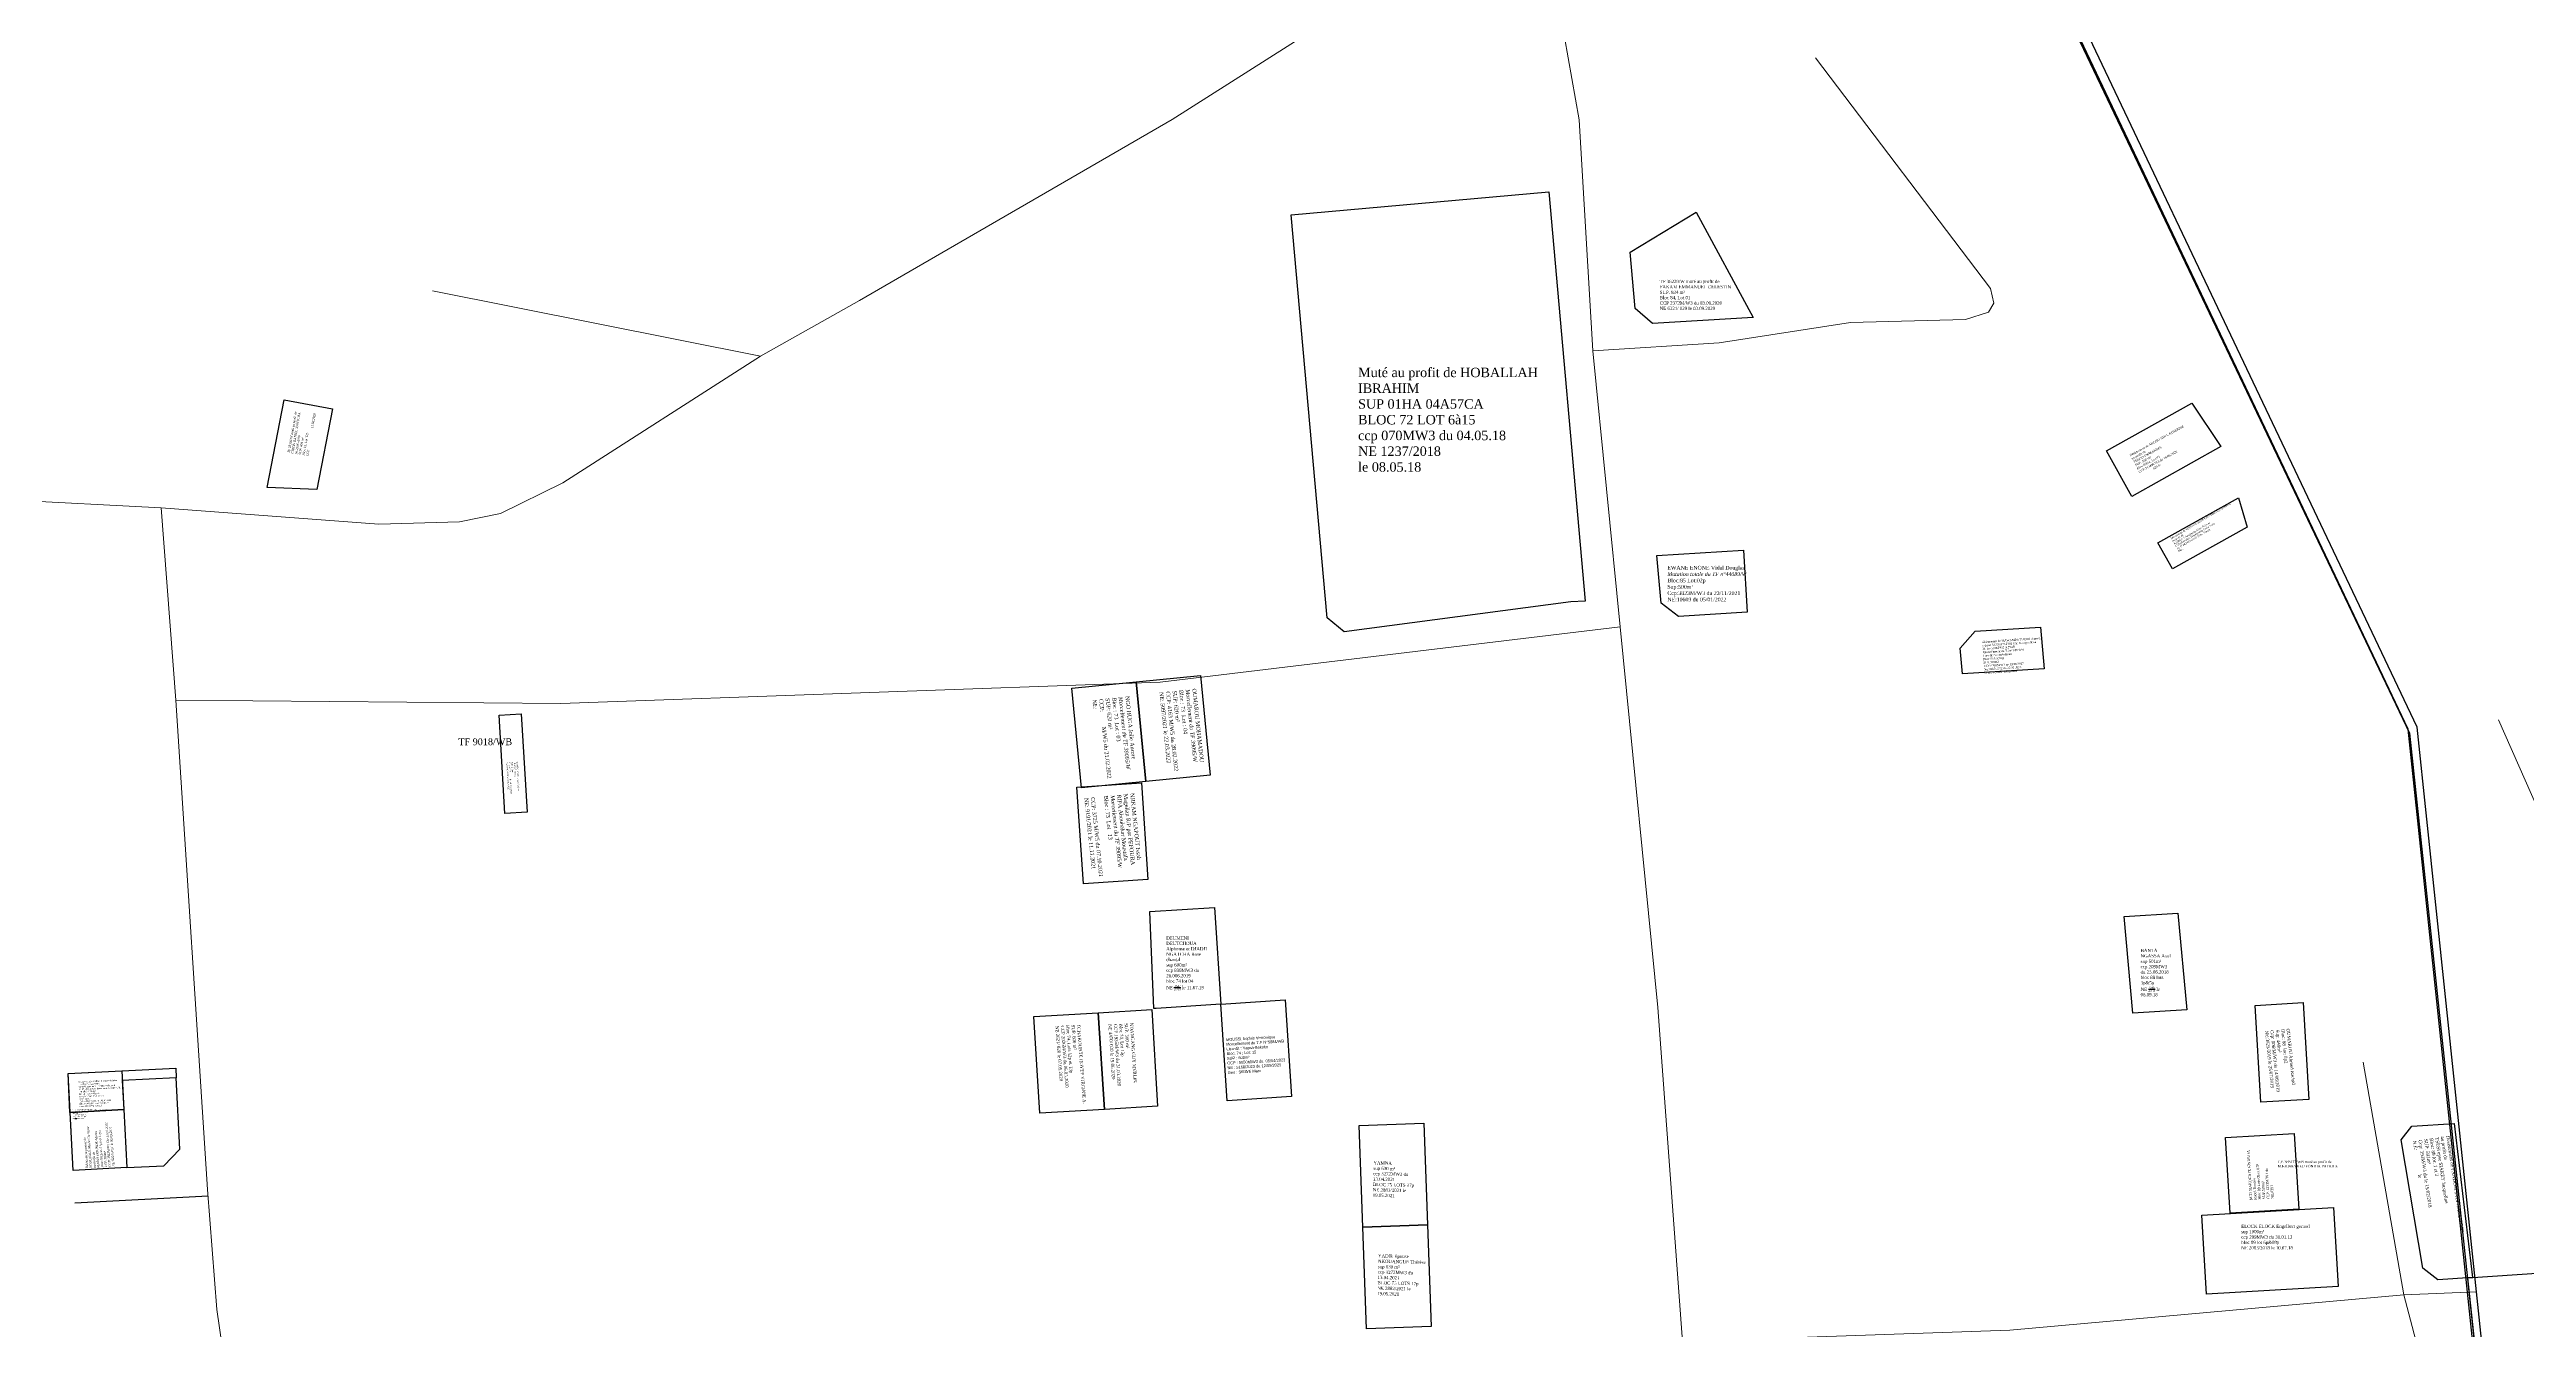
# Model space of a CAD drawing. Header units: millimetres. Extents: x 587399 to 927168, y 438565 to 1444955.
# Drawn here: x 591019 to 591786, y 441293 to 441689 of the extents above; entities that cross this region are included whole.
import ezdxf

# ---------------------------------------------------------------- set-up
doc = ezdxf.new("R2010")
doc.units = ezdxf.units.MM
doc.header["$LTSCALE"] = 2
for name, color, linetype in [('end maj 26 02 2021', 7, 'Continuous'), ('MAJ AOUT 2021', 7, 'Continuous'), ('MAJ AVRIL 2021', 7, 'Continuous'), ('MAJ DEC 2021', 234, 'Continuous'), ('MAJ NOV 2021', 7, 'Continuous'), ('Parcelle MAJ', 6, 'Continuous')]:
    doc.layers.add(name, color=color, linetype=linetype)
doc.layers.add('MAJ APRES LE 13.01.2023', color=222, linetype='Continuous', lineweight=30)
doc.layers.add('Roads_others', color=24, linetype='Continuous', lineweight=9)
doc.styles.get("Standard").update_dxf_attribs({"font": 'arial.ttf'})
doc.styles.add('Times 1.0', font='times.ttf', dxfattribs={"width": 0.99, "height": 1})

msp = doc.modelspace()

# ---------------------------------------------------------------- linework, layer by layer
msp.add_line((591027.109, 441332.301), (591068.408, 441334.462))
at = {"flags": 128}
for points in [[(591949.366, 439917.828), (591726.546, 440054.648), (591502.226, 440531.868), (591651.726, 440919.938), (591785.076, 441139.118), (591749.366, 441478.898), (591540.576, 441918.288), (591882.016, 441760.218)], [(591949.366, 439917.828), (591726.546, 440054.648), (591502.226, 440531.868), (591651.726, 440919.938), (591785.076, 441139.118), (591749.366, 441478.898), (591540.576, 441918.288), (591882.016, 441760.218)], [(591949.366, 439917.828), (591726.546, 440054.648), (591502.226, 440531.868), (591651.726, 440919.938), (591785.076, 441139.118), (591749.366, 441478.898), (591540.576, 441918.288), (591882.016, 441760.218)], [(591952.09, 439918.413), (591729.27, 440055.233), (591504.95, 440532.453), (591654.45, 440920.523), (591787.8, 441139.703), (591752.09, 441479.483), (591543.3, 441918.873), (591884.74, 441760.803)], [(591952.09, 439918.413), (591729.27, 440055.233), (591504.95, 440532.453), (591654.45, 440920.523), (591787.8, 441139.703), (591752.09, 441479.483), (591543.3, 441918.873), (591884.74, 441760.803)], [(591952.09, 439918.413), (591729.27, 440055.233), (591504.95, 440532.453), (591654.45, 440920.523), (591787.8, 441139.703), (591752.09, 441479.483), (591543.3, 441918.873), (591884.74, 441760.803)], [(591043.233, 441343.158), (591054.658, 441343.756), (591059.629, 441348.842), (591058.52, 441370.95)]]:
    msp.add_lwpolyline(points, dxfattribs=at)
at = {"color": 5, "flags": 128}
msp.add_lwpolyline([(591635.532, 441510.438), (591636.677, 441497.509), (591611.416, 441496.006), (591610.708, 441503.952), (591615.258, 441509.231)], close=True, dxfattribs=at)
at = {"lineweight": -3, "flags": 128}
for points in [[(591375.585, 441495.435), (591378.555, 441464.575), (591358.655, 441462.655), (591355.675, 441493.515)], [(591375.585, 441495.435), (591378.555, 441464.575), (591358.655, 441462.655), (591355.675, 441493.515)], [(591355.68, 441493.52), (591358.66, 441462.66), (591338.75, 441460.74), (591335.77, 441491.6)], [(591355.68, 441493.52), (591358.66, 441462.66), (591338.75, 441460.74), (591335.77, 441491.6)]]:
    msp.add_lwpolyline(points, close=True, dxfattribs=at)
at = {"color": 6, "lineweight": 30, "flags": 128}
msp.add_lwpolyline([(591058.37, 441373.94), (591058.52, 441370.95), (591041.85, 441370.09), (591042.31, 441361.12), (591025.63, 441360.26), (591025.06, 441372.24)], close=True, dxfattribs=at)
at = {"layer": 'end maj 26 02 2021', "color": 3, "flags": 128}
msp.add_lwpolyline([(591483.304, 441645.154), (591494.577, 441518.503), (591490.117, 441518.243), (591419.962, 441508.992), (591414.722, 441513.372), (591403.619, 441638.062)], close=True, dxfattribs=at)
msp.add_lwpolyline([(591483.304, 441645.154), (591494.577, 441518.503), (591490.117, 441518.243), (591419.962, 441508.992), (591414.722, 441513.372), (591403.619, 441638.062)], close=True, dxfattribs=at)
at = {"layer": 'end maj 26 02 2021', "color": 3, "lineweight": -3, "flags": 128}
for points in [[(591528.92, 441638.84), (591546.59, 441606.33), (591515.47, 441604.44), (591510.05, 441609.1), (591508.51, 441626.48)], [(591528.92, 441638.84), (591546.59, 441606.33), (591515.47, 441604.44), (591510.05, 441609.1), (591508.51, 441626.48)], [(591091.924, 441580.847), (591106.854, 441577.967), (591102.033, 441553.052), (591086.664, 441553.627)], [(591091.924, 441580.847), (591106.854, 441577.967), (591102.033, 441553.052), (591086.664, 441553.627)]]:
    msp.add_lwpolyline(points, close=True, dxfattribs=at)
at = {"layer": 'end maj 26 02 2021', "color": 150, "lineweight": -3, "flags": 128}
for points in [[(591682.36, 441579.8), (591691.35, 441566.3), (591663.82, 441550.91), (591655.92, 441565.03)], [(591682.36, 441579.8), (591691.35, 441566.3), (591663.82, 441550.91), (591655.92, 441565.03)], [(591379.86, 441423.7), (591381.82, 441393.75), (591361.87, 441392.45), (591361.087, 441392.45), (591359.91, 441422.39)], [(591379.86, 441423.7), (591381.82, 441393.75), (591361.87, 441392.45), (591361.087, 441392.45), (591359.91, 441422.39)], [(591343.894, 441391.108), (591345.813, 441361.17), (591325.852, 441359.985), (591323.933, 441389.92)], [(591343.894, 441391.108), (591345.813, 441361.17), (591325.852, 441359.985), (591323.933, 441389.92)], [(591360.516, 441392.106), (591362.268, 441362.158), (591345.813, 441361.17), (591343.894, 441391.108)], [(591360.516, 441392.106), (591362.268, 441362.158), (591345.813, 441361.17), (591343.894, 441391.108)], [(591714.073, 441353.728), (591715.443, 441330.274), (591694.196, 441329.032), (591692.821, 441352.482)], [(591714.073, 441353.728), (591715.443, 441330.274), (591694.196, 441329.032), (591692.821, 441352.482)]]:
    msp.add_lwpolyline(points, close=True, dxfattribs=at)
at = {"layer": 'end maj 26 02 2021', "color": 150}
for points in [[(591696.765, 441550.428), (591699.485, 441541.408), (591676.355, 441528.478), (591671.865, 441536.508)], [(591696.765, 441550.428), (591699.485, 441541.408), (591676.355, 441528.478), (591671.865, 441536.508)], [(591165.28, 441483.62), (591167.12, 441453.17), (591160.24, 441452.76), (591158.45, 441483.21)], [(591165.28, 441483.62), (591167.12, 441453.17), (591160.24, 441452.76), (591158.45, 441483.21)], [(591716.82, 441394.22), (591718.57, 441364.28), (591703.68, 441363.41), (591701.93, 441393.35)], [(591716.82, 441394.22), (591718.57, 441364.28), (591703.68, 441363.41), (591701.93, 441393.35)], [(591763.526, 441356.847), (591769.268, 441309.114), (591758.474, 441308.393), (591753.823, 441312.064), (591747.158, 441351.759), (591750.483, 441355.967)], [(591763.526, 441356.847), (591769.268, 441309.114), (591758.474, 441308.393), (591753.823, 441312.064), (591747.158, 441351.759), (591750.483, 441355.967)]]:
    msp.add_lwpolyline(points, close=True, dxfattribs=at)
at = {"layer": 'end maj 26 02 2021', "color": 150, "flags": 128}
for points in [[(591678.02, 441421.91), (591680.84, 441392.02), (591664.15, 441390.96), (591661.38, 441420.84)], [(591678.02, 441421.91), (591680.84, 441392.02), (591664.15, 441390.96), (591661.38, 441420.84)], [(591041.708, 441373.094), (591043.233, 441343.158), (591026.586, 441342.287), (591025.061, 441372.249)], [(591041.708, 441373.094), (591043.233, 441343.158), (591026.586, 441342.287), (591025.061, 441372.249)], [(591726.222, 441330.856), (591727.683, 441306.397), (591686.941, 441303.969), (591685.483, 441328.426)], [(591726.222, 441330.856), (591727.683, 441306.397), (591686.941, 441303.969), (591685.483, 441328.426)]]:
    msp.add_lwpolyline(points, close=True, dxfattribs=at)
at = {"layer": 'MAJ AOUT 2021', "color": 6, "lineweight": -3, "flags": 128}
msp.add_lwpolyline([(591042.317, 441361.132), (591043.233, 441343.158), (591026.586, 441342.287), (591025.671, 441360.261)], close=True, dxfattribs=at)
msp.add_lwpolyline([(591042.317, 441361.132), (591043.233, 441343.158), (591026.586, 441342.287), (591025.671, 441360.261)], close=True, dxfattribs=at)
at = {"layer": 'MAJ APRES LE 13.01.2023', "flags": 128}
msp.add_lwpolyline([(591996.357, 441714.973), (591540.46, 441916.739), (591749.759, 441477.592), (591785.863, 441137.853), (591652.767, 440918.519), (591503.717, 440530.276), (591728.59, 440053.316), (591951.568, 439916.754)], dxfattribs=at)
at = {"layer": 'MAJ APRES LE 13.01.2023', "color": 232, "lineweight": 30, "flags": 128}
for points in [[(591401.778, 441395.051), (591403.737, 441365.115), (591383.779, 441363.814), (591381.82, 441393.75)], [(591836.515, 441313.659), (591820.351, 441198.273), (591869.848, 441176.569), (591678.814, 440740.616), (591671.816, 440736.313), (591585.348, 440741.106), (591653.149, 440918.059), (591786.101, 441137.479), (591767.759, 441309.012)]]:
    msp.add_lwpolyline(points, close=True, dxfattribs=at)
at = {"layer": 'MAJ AVRIL 2021', "linetype": 'ByBlock', "lineweight": -3, "ltscale": 0.0014, "flags": 128}
for points in [[(591444.639, 441356.928), (591445.772, 441325.448), (591425.784, 441324.728), (591424.651, 441356.208)], [(591444.639, 441356.928), (591445.772, 441325.448), (591425.784, 441324.728), (591424.651, 441356.208)], [(591445.772, 441325.448), (591446.908, 441293.973), (591426.917, 441293.249), (591425.784, 441324.728)], [(591445.772, 441325.448), (591446.908, 441293.973), (591426.917, 441293.249), (591425.784, 441324.728)]]:
    msp.add_lwpolyline(points, close=True, dxfattribs=at)
at = {"layer": 'MAJ DEC 2021', "flags": 128}
msp.add_lwpolyline([(591543.603, 441534.237), (591544.753, 441515.045), (591523.484, 441513.758), (591518.109, 441517.901), (591516.809, 441532.629)], close=True, dxfattribs=at)
msp.add_lwpolyline([(591543.603, 441534.237), (591544.753, 441515.045), (591523.484, 441513.758), (591518.109, 441517.901), (591516.809, 441532.629)], close=True, dxfattribs=at)
at = {"layer": 'MAJ NOV 2021', "flags": 128}
msp.add_lwpolyline([(591357.27, 441462.27), (591359.25, 441432.34), (591339.29, 441431.02), (591337.32, 441460.96)], close=True, dxfattribs=at)
msp.add_lwpolyline([(591357.27, 441462.27), (591359.25, 441432.34), (591339.29, 441431.02), (591337.32, 441460.96)], close=True, dxfattribs=at)
at = {"layer": 'Parcelle MAJ', "color": 6, "lineweight": 30}
msp.add_line((591058.37, 441373.94), (591058.37, 441373.94), dxfattribs=at)
at = {"layer": 'Roads_others'}
for p, q in [((591239.37, 441594.34), (591137.813, 441614.502)), ((591747.969, 441303.791), (591735.384, 441375.799))]:
    msp.add_line(p, q, dxfattribs=at)
for points in [[(591467.665, 441729.049), (591449.778, 441720.375), (591366.745, 441667.528), (591270.027, 441611.528), (591239.37, 441594.34), (591178.149, 441555.157), (591158.875, 441545.597), (591146.221, 441543.075), (591121.21, 441542.309), (591053.906, 441547.416)], [(591485.962, 441705.952), (591492.706, 441667.499), (591496.941, 441595.925), (591505.408, 441510.547), (591517.094, 441392.737), (591524.703, 441289.295), (591536.958, 441191.33), (591544.487, 441100.235), (591545.863, 441067.404), (591543.209, 441046.243), (591533.408, 441011.035), (591524.353, 440985.003), (591519.531, 440977.47), (591511.572, 440965.026), (591499.074, 440951.405), (591480.477, 440941.923), (591460.98, 440933.171), (591433.299, 440925.305), (591341.749, 440907.029), (591193.323, 440889.868), (591101.923, 440877.649), (591047.293, 440864.141), (590990.736, 440845.447)], [(591621.1, 441610.697), (591620.052, 441615.283), (591565.936, 441686.653)], [(591496.941, 441595.925), (591536.094, 441598.484), (591576.743, 441604.738), (591612.323, 441605.647), (591619.471, 441607.887), (591621.1, 441610.697)], [(591053.906, 441547.416), (591006.265, 441549.889), (590911.265, 441552.304), (590824.754, 441557.988), (590795.132, 441560.623), (590741.534, 441559.387), (590613.489, 441556.297), (590450.805, 441555.096), (590426.35, 441552.861), (590369.027, 441545.409), (590274.914, 441538.152)], [(591053.906, 441547.416), (591058.439, 441487.825), (591068.26, 441336.385), (591071.128, 441299.278), (591074.269, 441277.238), (591079.348, 441261.125)], [(591058.439, 441487.825), (591177.54, 441486.761), (591363.045, 441493.446), (591505.408, 441510.547)], [(591922.596, 441462.657), (591833.317, 441405.48), (591827.37, 441402.224), (591821.265, 441401.323), (591816.2, 441403.396), (591808.299, 441411.524), (591777.265, 441481.735)], [(591079.348, 441261.125), (591095.734, 441261.285), (591141.804, 441264.072), (591260.385, 441272.979), (591305.053, 441277.91), (591422.959, 441284.683), (591524.703, 441289.295), (591626.037, 441292.868), (591747.969, 441303.791), (591770.449, 441304.698)], [(591638.909, 441099.468), (591685.936, 441100.079), (591698.591, 441101.274), (591708.854, 441107.641), (591716.438, 441116.968), (591725.637, 441143.155), (591752.212, 441223.781), (591758.137, 441249.224), (591753.797, 441281.765), (591747.969, 441303.791)]]:
    msp.add_lwpolyline(points, dxfattribs=at)

# ---------------------------------------------------------------- texts
at = {"insert": (591617.431, 441506.154), "char_height": 0.63844, "width": 21.6707, "attachment_point": 1, "rotation": 3.7989}
msp.add_mtext('{\\fTimes New Roman|b0|i0|c0|p18;\\C1;désistement de MAWAMBA TOCHE Aurelie\\Prep.par M.NGATCHUI Eric B.au \\C256;profit de\\PM. Ivan NKENG ATTEH\\P\\C1;Morcellement du T.Fn%%D34775/W\\P\\C256;Lieu-dit:Yassa-bakoko\\PBloc:87;Lot:01p\\PSUP:316m2 \\PCCP:4380M/W3 du 13.05.2022\\PNE:6682/2022 du 20.06.2022\\PGEO: TOMBE Dieudonne}', dxfattribs=at)
at = {"color": 3, "insert": (591028.296, 441369.883), "char_height": 0.453778, "width": 33.93265, "attachment_point": 1, "rotation": 2.532045}
msp.add_mtext('\\A1;{\\fTimes New Roman|b0|i0|c186|p18;\\W0.99;\\C1;Désistement NGOUFACK \\fTimes New Roman|b0|i0|c0|p18; \\fTimes New Roman|b0|i0|c186|p18;Marie christine\\A0;\\fTimes New Roman|b0|i0|c0|p18;\\W1;\\P\\C7;TSAFACK Jean Pierre\\P\\C1;Morcellement du T.F N°3857/WB établi \\P11-07-2022 suivant demande de KAMDOUM \\PDJEUKAM Hervé\\P\\C256;Lieu-dit :Yassa-Bakoko\\PBloc: 50 ; Lot: 11p1 et 12p1\\PSUP : 250m²\\PCCP : 4702 M/W3 du  06/ 10/2022\\PNE : 10903/2022 du 23/11/2022\\P\\C1;Geo : WEYEPE Samuel}', dxfattribs=at)
at = {"color": 7, "insert": (591030.579, 441342.869), "char_height": 0.7, "width": 297.40914, "attachment_point": 1, "rotation": 94.112854}
msp.add_mtext('{\\fTimes New Roman|b0|i1|c0|p18;\\C1;Désistement partiel de \\P\\C7;NGOUFACK Marie Christine\\C1; \\Pau profit de \\P\\C7;MASSA MOUNDE Adama \\PBloc:50;Lots:11pa et 12pa \\PSUP:300m²\\PCCP:3502M/W3 Du 15.07.2021\\PNE:6244/2021 le 06.09.2021}', dxfattribs=at)
at = {"layer": 'end maj 26 02 2021', "color": 150, "linetype": 'ByBlock', "lineweight": -3, "ltscale": 0.0014, "attachment_point": 1, "style": 'Times 1.0'}
for s, insert, char_height, width in [('{\\C1;TF 36229/W muté au profit de\\C256;\\PFAKAM EMMANUEL CELESTIN\\PSUP. 834 m²\\PBloc 84, Lot 01\\PCCP 2372M/W3 du 03.09.2020\\PNE 6321/ 020 le 03.09.2020}', (591517.669, 441617.932), 1, 46.24034), ('{\\C1;TF 36229/W muté au profit de\\C256;\\PFAKAM EMMANUEL CELESTIN\\PSUP. 834 m²\\PBloc 84, Lot 01\\PCCP 2372M/W3 du 03.09.2020\\PNE 6321/ 020 le 03.09.2020}', (591517.669, 441617.932), 1, 46.24034), ('{\\fTimes New Roman|b0|i0|c186|p18;\\C3;Muté au profit de HOBALLAH \\fTimes New Roman|b0|i0|c0|p18;\\P\\fTimes New Roman|b0|i0|c186|p18;IBRAHIM\\PSUP 01HA 04A57CA\\PBLOC 72 LOT 6à15\\Pccp 070MW3 du 04.05.18\\PNE 1237/2018\\Ple 08.05.18}', (591424.321, 441590.739), 2.9244, 202.05244), ('{\\fTimes New Roman|b0|i0|c186|p18;\\C3;Muté au profit de HOBALLAH \\fTimes New Roman|b0|i0|c0|p18;\\P\\fTimes New Roman|b0|i0|c186|p18;IBRAHIM\\PSUP 01HA 04A57CA\\PBLOC 72 LOT 6à15\\Pccp 070MW3 du 04.05.18\\PNE 1237/2018\\Ple 08.05.18}', (591424.321, 441590.739), 2.9244, 202.05244), ('{\\fTimes New Roman|b0|i0|c186|p18;\\C1;TF 9018/WB}', (591145.833, 441476.008), 2.1, 71.02988), ('{\\fTimes New Roman|b0|i0|c186|p18;\\C1;TF 9018/WB}', (591145.833, 441476.008), 2.1, 71.02988), ('\\A1;DEUMENI DEUTCHOUA Alphonse et DJADJI NGATCHA Rose chantal\\Psup 600m²\\Pccp 839MW3 du 26.066.2019\\Pbloc 74 lot 04\\PNE {\\H0.7x;\\S3647/2019;} le 11.07.19', (591364.942, 441414.724), 1, 12.97636), ('\\A1;DEUMENI DEUTCHOUA Alphonse et DJADJI NGATCHA Rose chantal\\Psup 600m²\\Pccp 839MW3 du 26.066.2019\\Pbloc 74 lot 04\\PNE {\\H0.7x;\\S3647/2019;} le 11.07.19', (591364.942, 441414.724), 1, 12.97636), ('\\A1;{\\fTimes New Roman|b0|i0|c186|p18;\\C2;Désistement FONE\\fTimes New Roman|b0|i0|c0|p18; \\fTimes New Roman|b0|i0|c186|p18;METIEDJIE \\fTimes New Roman|b0|i0|c0|p18; \\fTimes New Roman|b0|i0|c186|p18;Lynda flore épse WAFO\\fTimes New Roman|b0|i0|c0|p18;\\P\\fTimes New Roman|b0|i0|c186|p18;NGOUFACK \\fTimes New Roman|b0|i0|c0|p18; \\fTimes New Roman|b0|i0|c186|p18;Marie christine\\P\\fTimes New Roman|b0|i0|c0|p18;S\\fTimes New Roman|b0|i0|c186|p18;up\\fTimes New Roman|b0|i0|c0|p18;.\\fTimes New Roman|b0|i0|c186|p18; 500m²\\Pccp 301MW3 du 31.01.18\\Pbloc 50 lot 11p1&12p1\\PNE \\H0.7x;\\S2443/2018;\\H1.429x; le 08.08.18}', (591026.43, 441361.146), 0.3, 52.80112), ('{\\C1;T.F.N°8175/WB muté au profit de M.KKWENKEU FONDJA PATRICE}', (591708.9, 441345.341), 0.8, 21.73913), ('{\\C1;T.F.N°8175/WB muté au profit de M.KKWENKEU FONDJA PATRICE}', (591708.9, 441345.341), 0.8, 21.73913), ('ELOCK ELOCK Engelbert geraud\\Psup 1000m²\\Pccp 299MW3 du 31.01.13\\Pbloc 89 lot 6p&08p\\PNE 2083/2018 le 10.07.18', (591697.639, 441325.506), 1, 20.65262), ('ELOCK ELOCK Engelbert geraud\\Psup 1000m²\\Pccp 299MW3 du 31.01.13\\Pbloc 89 lot 6p&08p\\PNE 2083/2018 le 10.07.18', (591697.639, 441325.506), 1, 20.65262)]:
    msp.add_mtext(s, dxfattribs=dict(at, insert=insert, char_height=char_height, width=width))
for s, insert, char_height, width, rotation in [('{\\C1;TF 28596/W muté au profit de\\C256;\\PCIRON DANIEL NANTCHA\\PNGONGANG\\PSUP. 404 m²\\PBloc 13, Lot 12b\\PCCP 2128M/W3 du 11.06.2020\\PNE 4626/ 020 le 22.06.2020}', (591092.974, 441564.431), 0.7, 21.99591, 80.215317), ('{\\C1;TF 28596/W muté au profit de\\C256;\\PCIRON DANIEL NANTCHA\\PNGONGANG\\PSUP. 404 m²\\PBloc 13, Lot 12b\\PCCP 2128M/W3 du 11.06.2020\\PNE 4626/ 020 le 22.06.2020}', (591092.974, 441564.431), 0.7, 21.99591, 80.215317), ('{\\C1;Désistement de AKONO NDI CATHERINE\\Pau profit de\\P\\C256;TEGUO EMMANUEL\\PSUP. 500 m²\\PBloc 85bic, Lot 03\\PCCP 2144M/W3 du 19.06.2020\\PNE 5454/ 020 le 21.07.2020}', (591662.992, 441563.877), 0.7, 37.05705, 28.572459), ('{\\C1;Désistement de AKONO NDI CATHERINE\\Pau profit de\\P\\C256;TEGUO EMMANUEL\\PSUP. 500 m²\\PBloc 85bic, Lot 03\\PCCP 2144M/W3 du 19.06.2020\\PNE 5454/ 020 le 21.07.2020}', (591662.992, 441563.877), 0.7, 37.05705, 28.572459), ('{\\C256;NDANGANG GUY MERLIN\\PSUP. 500 m²\\PBloc 74, Lot 13p\\PCCP 1935M/W3 du 31.03.2020\\PNE 4470/ 020 le 19.06.2020}', (591354.7, 441388.005), 1, 35.9278, 273.658798), ('{\\C256;NDANGANG GUY MERLIN\\PSUP. 500 m²\\PBloc 74, Lot 13p\\PCCP 1935M/W3 du 31.03.2020\\PNE 4470/ 020 le 19.06.2020}', (591354.7, 441388.005), 1, 35.9278, 273.658798), ('{\\C256;TCHAKOUNTE HOYEP VIRGINIE A.\\PSUP. 600 m²\\PBloc 74, Lots 12p et 13p\\PCCP 2026M/W3 du 06.05.2020\\PNE 2621/ 020 le 07.05.2020}', (591338.272, 441387.558), 1, 65.26106, 274.411887), ('{\\C256;TCHAKOUNTE HOYEP VIRGINIE A.\\PSUP. 600 m²\\PBloc 74, Lots 12p et 13p\\PCCP 2026M/W3 du 06.05.2020\\PNE 2621/ 020 le 07.05.2020}', (591338.272, 441387.558), 1, 65.26106, 274.411887), ('{\\C7;M.TCHAKOUNTE KWANDA Raoul Roméo\\PBloc 89 Lots 05 et 07P\\PSUP.500m²\\PCCP.1333M/W3 du 20.01.2020\\PNE.0391 /2020 Le 28.01.2020}', (591700.262, 441333.098), 0.8, 16.44922, 93.119362), ('{\\C7;M.TCHAKOUNTE KWANDA Raoul Roméo\\PBloc 89 Lots 05 et 07P\\PSUP.500m²\\PCCP.1333M/W3 du 20.01.2020\\PNE.0391 /2020 Le 28.01.2020}', (591700.262, 441333.098), 0.8, 16.44922, 93.119362)]:
    msp.add_mtext(s, dxfattribs=dict(at, insert=insert, char_height=char_height, width=width, rotation=rotation))
at = {"layer": 'end maj 26 02 2021', "attachment_point": 1}
for s, width, heights, insert, char_height, rotation in [('{\\fTimes New Roman|b0|i0|c0|p18;\\C1;Désistement de NDENGUE ELOKA JEANINE ALPHONSINE\\Pau profit de\\C256;\\PKAMGA Tchongwang Alane Stève et\\PCHEUCHOUA Tchongwang Christ Jason\\Pr/p TCHONGWANG Pierre Martin\\PBloc: 85  lot: 05p\\PSup: 253 m²\\PCcp: 312M/W3 du  07/02/2018\\PNE: 3120/2018 le 17/09/2018}', 183.65366, [70.047], (591675.732, 441538.077), 0.54773, 30.508976), ('{\\fTimes New Roman|b0|i0|c0|p18;\\C1;Désistement de NDENGUE ELOKA JEANINE ALPHONSINE\\Pau profit de\\C256;\\PKAMGA Tchongwang Alane Stève et\\PCHEUCHOUA Tchongwang Christ Jason\\Pr/p TCHONGWANG Pierre Martin\\PBloc: 85  lot: 05p\\PSup: 253 m²\\PCcp: 312M/W3 du  07/02/2018\\PNE: 3120/2018 le 17/09/2018}', 183.65366, [70.047], (591675.732, 441538.077), 0.54773, 30.508976), ('{\\fTimes New Roman|b0|i0|c0|p18;TAMYO TAYO Jean Charlain\\PBloc: 62  lot: 5p\\PSup: 210m²\\PCcp: 2727 M/W3 du 02 :11 :2020\\PNE: 9480/2020 le 30/12/202}0', 64.06854, [21.339], (591164.284, 441468.771), 0.46781, 273.11344), ('{\\fTimes New Roman|b0|i0|c0|p18;TAMYO TAYO Jean Charlain\\PBloc: 62  lot: 5p\\PSup: 210m²\\PCcp: 2727 M/W3 du 02 :11 :2020\\PNE: 9480/2020 le 30/12/202}0', 64.06854, [21.339], (591164.284, 441468.771), 0.46781, 273.11344), ('{\\fTimes New Roman|b0|i0|c0|p18;OUMAROU Ahmed Rachid\\PBloc: 88  lot: 8p2\\PSup: 448m²\\PCcp: 806/M/W3 du 14/06/2019\\PNE:3825/2019 le 25/07/2019}', 77.99188, [19.909], (591712.658, 441386.263), 1, 275.768928), ('{\\fTimes New Roman|b0|i0|c0|p18;OUMAROU Ahmed Rachid\\PBloc: 88  lot: 8p2\\PSup: 448m²\\PCcp: 806/M/W3 du 14/06/2019\\PNE:3825/2019 le 25/07/2019}', 77.99188, [19.909], (591712.658, 441386.263), 1, 275.768928), ('{\\fTimes New Roman|b0|i0|c0|p18;\\C1;Désistement de FANDOM STEPHANE AIME\\Pau profit de\\P\\C256;TSESI epse SIAKET Jacqueline\\PBloc: 89 lot: 1 et 2\\PSUP: 592m²\\PCcp: 393M/W3 du le 15/02/2018\\PN.E: 2072/2018 le 04/07/2018}', 362.01949, [129.801], (591762.167, 441353.143), 1.04528, 278.462986), ('{\\fTimes New Roman|b0|i0|c0|p18;\\C1;Désistement de FANDOM STEPHANE AIME\\Pau profit de\\P\\C256;TSESI epse SIAKET Jacqueline\\PBloc: 89 lot: 1 et 2\\PSUP: 592m²\\PCcp: 393M/W3 du le 15/02/2018\\PN.E: 2072/2018 le 04/07/2018}', 362.01949, [129.801], (591762.167, 441353.143), 1.04528, 278.462986)]:
    msp.add_mtext_dynamic_manual_height_columns(s, width=width, gutter_width=12.5, heights=heights, dxfattribs=dict(at, insert=insert, char_height=char_height, rotation=rotation))
at = {"layer": 'end maj 26 02 2021', "color": 7, "linetype": 'ByBlock', "lineweight": -3, "ltscale": 0.0014, "insert": (591666.504, 441410.866), "char_height": 1, "width": 9.38337, "attachment_point": 1, "style": 'Times 1.0'}
msp.add_mtext('\\A1;BANTA NGASSA Axel\\Psup 501m²\\Pccp 209MW3 du 25.06.2018\\Pbloc 88 lots 3p&5p\\PNE {\\H0.7x;\\S2065/2018;} le 06.09.18', dxfattribs=at)
msp.add_mtext('\\A1;BANTA NGASSA Axel\\Psup 501m²\\Pccp 209MW3 du 25.06.2018\\Pbloc 88 lots 3p&5p\\PNE {\\H0.7x;\\S2065/2018;} le 06.09.18', dxfattribs=at)
at = {"layer": 'MAJ APRES LE 13.01.2023', "color": 232, "lineweight": 30, "insert": (591383.389, 441383.204), "char_height": 0.87426, "width": 21.9753, "attachment_point": 1, "rotation": 3.226444}
msp.add_mtext('{\\C7;MOUSSI Sophie Verronique}  {\\C1;\\PMorcellement du T.F N°5884/WB\\C3;   \\P\\C7;Lieu-dit : Yassa-Bakoko \\PBloc: 74 ; Lot: 15 \\PSUP : 600m²\\PCCP : 5050M/W3 du  05/04/2023\\PNE : 5168/2023 du 12/05/2023 \\P\\C1;Geo : SIEWE Marc}', dxfattribs=at)
at = {"layer": 'MAJ AVRIL 2021', "linetype": 'ByBlock', "lineweight": -3, "ltscale": 0.0014, "char_height": 1, "width": 14.88632, "attachment_point": 1, "rotation": 358.704164, "style": 'Times 1.0'}
for s, insert in [('YAMNA\\Psup 630 m²\\Pccp 3272MW3 du 13.04.2021\\PBLOC 75 LOTS 17p\\PNE 2883/2021 le 19.05.2021', (591429.084, 441345.132)), ('YAMNA\\Psup 630 m²\\Pccp 3272MW3 du 13.04.2021\\PBLOC 75 LOTS 17p\\PNE 2883/2021 le 19.05.2021', (591429.084, 441345.132)), ('YADIE Epouse NKOUANGUE Thérèse\\Psup 630 m²\\Pccp 3272MW3 du 13.04.2021\\PBLOC 75 LOTS 17p\\PNE 2882/2021 le 19.05.2021', (591430.505, 441316.357)), ('YADIE Epouse NKOUANGUE Thérèse\\Psup 630 m²\\Pccp 3272MW3 du 13.04.2021\\PBLOC 75 LOTS 17p\\PNE 2882/2021 le 19.05.2021', (591430.505, 441316.357))]:
    msp.add_mtext(s, dxfattribs=dict(at, insert=insert))
at = {"layer": 'MAJ DEC 2021', "insert": (591520.041, 441529.412), "char_height": 1.177449, "width": 23.95414, "attachment_point": 1}
msp.add_mtext('{\\fTimes New Roman|b0|i0|c0|p18;EWANE ENONE Vidal Douglas\\P\\fTimes New Roman|b0|i1|c0|p18;\\C1;Mutation totale du TF n°44089/W\\fTimes New Roman|b0|i0|c0|p18;\\C256;\\PBloc:85 Lot:02p\\PSup:500m²\\PCcp:3823M/W3 du 23/11/2021\\PNE:10609 du 05/01/2022}', dxfattribs=at)
msp.add_mtext('{\\fTimes New Roman|b0|i0|c0|p18;EWANE ENONE Vidal Douglas\\P\\fTimes New Roman|b0|i1|c0|p18;\\C1;Mutation totale du TF n°44089/W\\fTimes New Roman|b0|i0|c0|p18;\\C256;\\PBloc:85 Lot:02p\\PSup:500m²\\PCcp:3823M/W3 du 23/11/2021\\PNE:10609 du 05/01/2022}', dxfattribs=at)
at = {"layer": 'MAJ NOV 2021', "width": 23.7708, "attachment_point": 1, "rotation": 276.026226}
for s, insert, char_height in [('{\\fTimes New Roman|b0|i0|c0|p18;NGO HUGA Julie Aurore\\P\\fTimes New Roman|b0|i1|c0|p18;\\C1;Morcellement du TF 39095/W\\fTimes New Roman|b0|i0|c0|p18;\\C256;\\PBloc : 73  Lot : 03\\fTimes New Roman|b0|i1|c0|p18;\\C1; \\fTimes New Roman|b0|i0|c0|p18;\\C7;\\PSUP: 620 m²\\PCCP: 4149 M/W5 du 21.02.2022\\PNE: 5098/2021 le 22.03.2022}', (591353.472, 441489.18), 1.22429), ('{\\fTimes New Roman|b0|i0|c0|p18;NGO HUGA Julie Aurore\\P\\fTimes New Roman|b0|i1|c0|p18;\\C1;Morcellement du TF 39095/W\\fTimes New Roman|b0|i0|c0|p18;\\C256;\\PBloc : 73  Lot : 03\\fTimes New Roman|b0|i1|c0|p18;\\C1; \\fTimes New Roman|b0|i0|c0|p18;\\C7;\\PSUP: 620 m²\\PCCP: 4149 M/W5 du 21.02.2022\\PNE: 5098/2021 le 22.03.2022}', (591353.472, 441489.18), 1.22429), ('{\\fTimes New Roman|b0|i0|c0|p18;OUMAROU MOHAMADOU\\P\\fTimes New Roman|b0|i1|c0|p18;\\C1;Morcellement du TF 39095/W\\fTimes New Roman|b0|i0|c0|p18;\\C256;\\PBloc : 73  Lot : 04 \\fTimes New Roman|b0|i1|c0|p18;\\C1; \\fTimes New Roman|b0|i0|c0|p18;\\C7;\\PSUP: 620 m²\\PCCP: 4163 M/W5 du 28.02.2022\\PNE: 5097/2021 le 22.03.2022}', (591374.197, 441491.492), 1.22429), ('{\\fTimes New Roman|b0|i0|c0|p18;OUMAROU MOHAMADOU\\P\\fTimes New Roman|b0|i1|c0|p18;\\C1;Morcellement du TF 39095/W\\fTimes New Roman|b0|i0|c0|p18;\\C256;\\PBloc : 73  Lot : 04 \\fTimes New Roman|b0|i1|c0|p18;\\C1; \\fTimes New Roman|b0|i0|c0|p18;\\C7;\\PSUP: 620 m²\\PCCP: 4163 M/W5 du 28.02.2022\\PNE: 5097/2021 le 22.03.2022}', (591374.197, 441491.492), 1.22429), ('{\\fTimes New Roman|b0|i0|c0|p18;\\C256;NJIKAM NGAPOUT Issah Magellan R/P par PEFOURA RIPA Aboubakar Moustafa\\P\\fTimes New Roman|b0|i1|c0|p18;\\C1;Morcellement du TF 39095/W\\fTimes New Roman|b0|i0|c0|p18;\\C256;\\PBloc : 73  Lot : 13 \\fTimes New Roman|b0|i1|c0|p18;\\C1; \\fTimes New Roman|b0|i0|c0|p18;\\C7;\\PSUP: 600 m²\\PCCP: 3725 M/W5 du 07.10.2021\\PNE: 9191/2021 le 11.11.2021}', (591354.999, 441459.15), 1.224293), ('{\\fTimes New Roman|b0|i0|c0|p18;\\C256;NJIKAM NGAPOUT Issah Magellan R/P par PEFOURA RIPA Aboubakar Moustafa\\P\\fTimes New Roman|b0|i1|c0|p18;\\C1;Morcellement du TF 39095/W\\fTimes New Roman|b0|i0|c0|p18;\\C256;\\PBloc : 73  Lot : 13 \\fTimes New Roman|b0|i1|c0|p18;\\C1; \\fTimes New Roman|b0|i0|c0|p18;\\C7;\\PSUP: 600 m²\\PCCP: 3725 M/W5 du 07.10.2021\\PNE: 9191/2021 le 11.11.2021}', (591354.999, 441459.15), 1.224293)]:
    msp.add_mtext(s, dxfattribs=dict(at, insert=insert, char_height=char_height))

doc.saveas('drawing.dxf')
